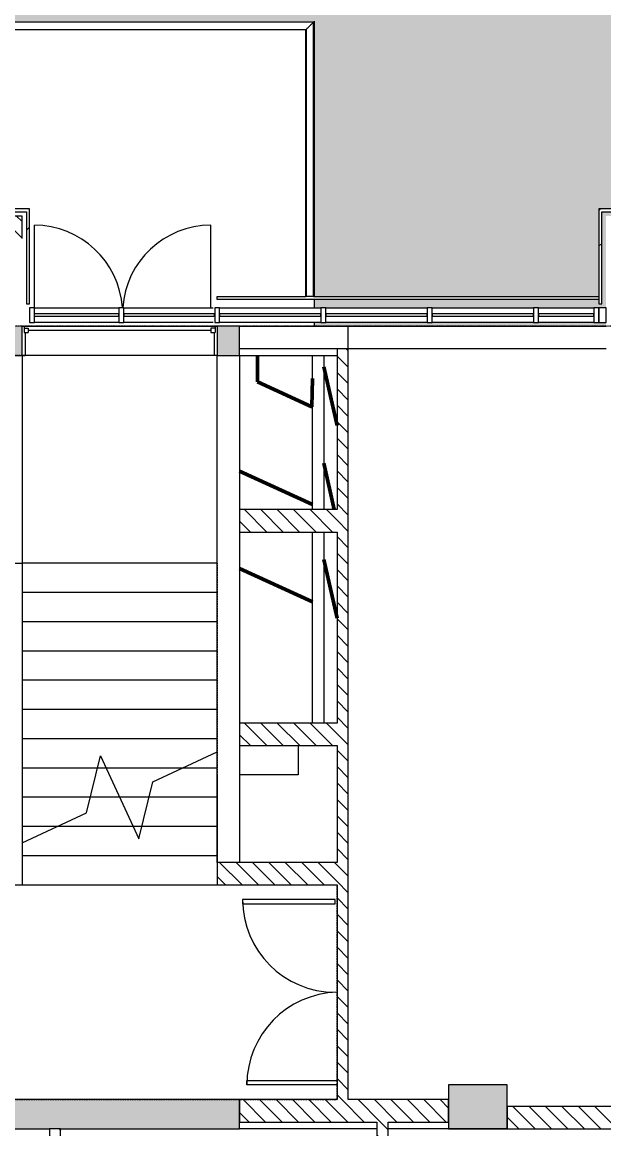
# Model space of a CAD drawing. Header units: millimetres. Extents: x -106145 to 154907, y -84585 to 152038.
# Drawn here: x -11411 to -5444, y 57505 to 68854 of the extents above; entities that cross this region are included whole.
import ezdxf

# ---------------------------------------------------------------- set-up
doc = ezdxf.new("R2010")
doc.units = ezdxf.units.MM
doc.linetypes.add('Cut Out Line _2_', pattern=[2, 1, -1])
doc.linetypes.add('Overhead', pattern=[3.96875, 2.38125, -1.5875])
for name, color, linetype, lineweight in [('A-ANNO-DIMS', 211, 'Continuous', 9), ('A-ANNO-DIMS-300', 211, 'Continuous', 9), ('A-DETL', 90, 'Continuous', 5), ('A-DOOR', 31, 'Continuous', 5), ('A-FLOR', 192, 'Continuous', 5), ('A-FLOR-HRAL', 11, 'Continuous', 5), ('A-FLOR-PATT', 8, 'Continuous', 5), ('A-GLAZ', 151, 'Continuous', 5), ('A-GLAZ-CURT', 52, 'Continuous', 5), ('A-GLAZ-CWMG', 51, 'Continuous', 5), ('A-WALL', 113, 'Continuous', 5), ('A-WALL-PATT', 111, 'Continuous', 5), ('C-TOPO-MAJR', 7, 'Continuous', 50), ('G-ANNO-TEXT', 231, 'Continuous', 9), ('S-COLS', 52, 'Continuous', 5), ('S-STRS', 31, 'Continuous', 5), ('S-STRS-MBND', 31, 'Overhead', 5)]:
    doc.layers.add(name, color=color, linetype=linetype, lineweight=lineweight)
doc.styles.add('RomanS', font='romans__.ttf', dxfattribs={"width": 0.8, "height": 1200})
doc.styles.add('RomanS_B', font='', dxfattribs={"width": 0.8, "height": 1200})
doc.styles.get('RomanS_B').set_extended_font_data('RomanS', bold=True)
doc.dimstyles.new('Diagonal_-_4_mm_RomanS', dxfattribs={"dimscale": 304.8, "dimtxt": 1219.023462, "dimasz": 1.476378, "dimexe": 0.984252, "dimexo": 0.0625, "dimgap": 0.19685, "dimtad": 1, "dimdec": 0, "dimzin": 0, "dimdsep": 46, "dimtxsty": 'RomanS', "dimblk1": 'OBLIQUE', "dimblk2": 'OBLIQUE', "dimsah": 1, "dimcen": 0.09, "dimdle": 2.362205, "dimazin": 0, "dimtfac": 1, "dimtdec": 4, "dimtix": 1, "dimtmove": 0, "dimatfit": 3, "dimfxl": 2.362205, "dimfxlon": 1, "dimtvp": 1, "dimtolj": 1, "dimtzin": 0, "dimarcsym": 2})
pattern_1 = [(315, (0, 0), (84.18955, 84.18955), [])]
pattern_2 = [(45, (0, 0), (-754.342, 754.342), []), (45, (0, 1143), (-754.342, 754.342), [])]

# ---------------------------------------------------------------- blocks, each defined once
blk = doc.blocks.new('M_Double Door-Large Slit Vision Panel_Type B - 2_0_TYPE B-11944076-Site Plan')
at = {"layer": 'A-DOOR', "color": 121, "lineweight": 9}
for p, q in [((950, 1032.95), (905, 1032.95)), ((905, 1032.95), (905, 82.95)), ((950, 82.95), (950, 1032.95)), ((-950, 63.85), (-950, 988.85)), ((-950, 988.85), (-905, 988.85)), ((-905, 988.85), (-905, 63.85)), ((905, 82.95), (950, 82.95))]:
    blk.add_line(p, q, dxfattribs=at)
at = {"layer": 'A-DOOR', "color": 41}
for centre, start, end in [((950, 82.95), 90, 180), ((-950, 38.85), 1.520513, 90)]:
    blk.add_arc(centre, 950, start, end, dxfattribs=at)
blk = doc.blocks.new('System Panel - Glazed-11451823-Site Plan')
at = {"layer": 'A-GLAZ-CURT', "color": 133, "lineweight": 9}
for p, q in [((285, 13), (-285, 13)), ((-285, 13), (-285, -13)), ((285, -13), (285, 13)), ((-285, -13), (285, -13))]:
    blk.add_line(p, q, dxfattribs=at)
blk = doc.blocks.new('System Panel - Glazed-11451925-Site Plan')
at = {"layer": 'A-GLAZ-CURT', "color": 133, "lineweight": 9}
for p, q in [((466, 13), (-466, 13)), ((-466, 13), (-466, -13)), ((466, -13), (466, 13)), ((-466, -13), (466, -13))]:
    blk.add_line(p, q, dxfattribs=at)
blk = doc.blocks.new('Rectangular Mullion - 50 x 150mm-V52-Site Plan')
at = {"layer": 'A-GLAZ-CWMG', "color": 53, "lineweight": 18}
for p, q in [((-50, 75), (0, 75)), ((-50, -75), (-50, 75)), ((0, 75), (0, -75)), ((0, -75), (-50, -75))]:
    blk.add_line(p, q, dxfattribs=at)
blk = doc.blocks.new('Rectangular Mullion - 50 x 150mm-11451820-Site Plan')
at = {"layer": 'A-GLAZ-CWMG', "color": 253}
for p, q in [((-6116, 65925), (-5546, 65925)), ((-5546, 65775), (-6116, 65775))]:
    blk.add_line(p, q, dxfattribs=at)
blk = doc.blocks.new('Rectangular Mullion - 50 x 150mm-V53-Site Plan')
at = {"layer": 'A-GLAZ-CWMG', "color": 53, "lineweight": 18}
for p, q in [((-25, 75), (25, 75)), ((-25, -75), (-25, 75)), ((25, 75), (25, -75)), ((25, -75), (-25, -75))]:
    blk.add_line(p, q, dxfattribs=at)
blk = doc.blocks.new('System Panel - Glazed-11468765-Site Plan')
at = {"layer": 'A-GLAZ-CURT', "color": 133, "lineweight": 9}
for p, q in [((520, 12.5), (-520, 12.5)), ((-520, 12.5), (-520, -12.5)), ((520, -12.5), (520, 12.5)), ((-520, -12.5), (520, -12.5))]:
    blk.add_line(p, q, dxfattribs=at)
blk = doc.blocks.new('Rectangular Mullion - 50 x 150mm-11468763-Site Plan')
at = {"layer": 'A-GLAZ-CWMG', "color": 253}
for p, q in [((-8416, 65925), (-8346, 65925)), ((-8346, 65775), (-8416, 65775))]:
    blk.add_line(p, q, dxfattribs=at)
blk = doc.blocks.new('glazing frame14 - glazing frame-10209492-Site Plan')
at = {"layer": 'A-GLAZ', "color": 53, "lineweight": 18}
for p, q in [((-6361, -18305), (-6436, -18305)), ((-6436, -18305), (-6436, -18455)), ((-6361, -18455), (-6361, -18305)), ((1084, -18305), (1009, -18305)), ((1009, -18305), (1009, -18455)), ((1084, -18455), (1084, -18305)), ((-6436, -18455), (-6361, -18455)), ((1009, -18455), (1084, -18455))]:
    blk.add_line(p, q, dxfattribs=at)
blk = doc.blocks.new('M_Fixed - 2000 _ 1500-11451229-Site Plan')
at = {"layer": 'A-GLAZ', "color": 121, "lineweight": 9}
for p, q in [((-1000, 163), (-981, 163)), ((-981, 163), (-981, 100)), ((-981, 144), (-937, 144)), ((-937, 144), (-937, 100)), ((-937, 122), (937, 122)), ((937, 144), (937, 100)), ((981, 144), (937, 144)), ((981, 163), (981, 100)), ((999, 163), (981, 163)), ((-981, 100), (-937, 100)), ((-968, 100), (-968, -137)), ((937, 100), (981, 100)), ((968, 100), (968, -137)), ((-1000, -137), (-968, -137)), ((1000, -137), (968, -137))]:
    blk.add_line(p, q, dxfattribs=at)
blk = doc.blocks.new('Rectangular Mullion - 50 x 150mm-10192813-Site Plan')
at = {"layer": 'A-GLAZ-CWMG', "color": 53, "lineweight": 18}
for p, q in [((0, 75), (-50, 75)), ((-50, 75), (-50, -75)), ((0, -75), (0, 75)), ((-50, -75), (0, -75))]:
    blk.add_line(p, q, dxfattribs=at)
blk = doc.blocks.new('System Panel - Glazed-10195712-Site Plan')
at = {"layer": 'A-GLAZ-CURT', "color": 133, "lineweight": 9}
for p, q in [((520, 12.5), (-520, 12.5)), ((-520, 12.5), (-520, -12.5)), ((520, -12.5), (520, 12.5)), ((-520, -12.5), (520, -12.5))]:
    blk.add_line(p, q, dxfattribs=at)
blk = doc.blocks.new('Rectangular Mullion - 50 x 150mm-10195707-Site Plan')
at = {"layer": 'A-GLAZ-CWMG', "color": 253}
for p, q in [((25199, 55940), (25199, 56980)), ((25349, 56980), (25349, 55940))]:
    blk.add_line(p, q, dxfattribs=at)
blk = doc.blocks.new('M_Door-Curtain-Wall-Double-Storefront1 - FGD2 - FIRE GLASS DOOR AS_ FACADE-12339957-Site Plan')
at = {"layer": 'A-DOOR', "color": 253}
for p, q in [((-905, -75), (-905, -921)), ((905, -75), (905, -921))]:
    blk.add_line(p, q, dxfattribs=at)
for centre, start, end in [((-905, -16), 270, 356.2044), ((905, -16), 183.7956, 270)]:
    blk.add_arc(centre, 905, start, end, dxfattribs=at)
blk = doc.blocks.new('Rectangular Mullion - 50 x 150mm-11451920-Site Plan')
at = {"layer": 'A-GLAZ-CWMG', "color": 253}
for p, q in [((-10369, 65925), (-9451, 65925)), ((-9451, 65775), (-10369, 65775))]:
    blk.add_line(p, q, dxfattribs=at)
blk = doc.blocks.new('System Panel - Glazed-11451931-Site Plan')
at = {"layer": 'A-GLAZ-CURT', "color": 133, "lineweight": 9}
for p, q in [((434, 13), (-434, 13)), ((-434, 13), (-434, -13)), ((434, -13), (434, 13)), ((-434, -13), (434, -13))]:
    blk.add_line(p, q, dxfattribs=at)
blk = doc.blocks.new('Rectangular Mullion - 50 x 150mm-11451923-Site Plan')
at = {"layer": 'A-GLAZ-CWMG', "color": 253}
for p, q in [((-11286, 65925), (-10419, 65925)), ((-10419, 65775), (-11286, 65775))]:
    blk.add_line(p, q, dxfattribs=at)
blk = doc.blocks.new('Rectangular Mullion - 50 x 150mm-11468764-Site Plan')
at = {"layer": 'A-GLAZ-CWMG', "color": 253}
for p, q in [((-9386, 65925), (-8416, 65925)), ((-8416, 65775), (-9386, 65775))]:
    blk.add_line(p, q, dxfattribs=at)
blk = doc.blocks.new('Top Rail Type - Top Rail_Internal_-15461990-Site Plan')
at = {"layer": 'A-FLOR-HRAL', "color": 253}
for p, q in [((-8423, 64853), (-17441, 64853)), ((-8423, 62040), (-8423, 64853)), ((-17441, 64777), (-8499, 64777)), ((-8499, 64777), (-8499, 62040))]:
    blk.add_line(p, q, dxfattribs=at)
at = {"layer": 'A-FLOR-HRAL', "color": 253, "flags": 128}
for points in [[(-17441, 64777), (-17441, 64778), (-17441, 64780), (-17441, 64784), (-17441, 64790), (-17441, 64796), (-17441, 64803), (-17441, 64811), (-17441, 64819), (-17441, 64827), (-17441, 64834), (-17441, 64841), (-17441, 64846), (-17441, 64850), (-17441, 64852), (-17441, 64853)], [(-8423, 62040), (-8424, 62040), (-8426, 62040), (-8430, 62040), (-8436, 62040), (-8442, 62040), (-8449, 62040), (-8457, 62040), (-8465, 62040), (-8473, 62040), (-8480, 62040), (-8487, 62040), (-8492, 62040), (-8496, 62040), (-8499, 62040), (-8499, 62040)]]:
    blk.add_lwpolyline(points, dxfattribs=at)
at = {"layer": 'A-FLOR-HRAL', "color": 253}
blk.add_open_spline([(-8423, 64853), (-8423, 64853), (-8424, 64853), (-8426, 64850), (-8430, 64847), (-8433, 64843), (-8436, 64841), (-8439, 64838), (-8442, 64834), (-8446, 64831), (-8449, 64827), (-8453, 64823), (-8457, 64819), (-8461, 64815), (-8465, 64811), (-8469, 64807), (-8473, 64803), (-8477, 64800), (-8480, 64796), (-8484, 64793), (-8487, 64790), (-8490, 64787), (-8493, 64783), (-8496, 64780), (-8499, 64778), (-8499, 64777), (-8499, 64777)], degree=3, knots=[0, 0, 0, 0, 0.066667, 0.133333, 0.2, 0.233333, 0.266667, 0.3, 0.333333, 0.366667, 0.4, 0.433333, 0.466667, 0.5, 0.533333, 0.566667, 0.6, 0.633333, 0.666667, 0.7, 0.733333, 0.766667, 0.8, 0.866667, 0.933333, 1, 1, 1, 1], dxfattribs=at)
blk = doc.blocks.new('Top Rail Type - Top Rail_Internal_-V116-Site Plan')
at = {"layer": 'A-FLOR-HRAL', "color": 253}
for p, q in [((-8423, 64854), (-17441, 64854)), ((-8423, 62040), (-8423, 64854)), ((-8500, 64776), (-17441, 64776)), ((-8500, 62040), (-8500, 64776))]:
    blk.add_line(p, q, dxfattribs=at)
blk = doc.blocks.new('MM-HOSPITAL A _ B BLOCK-2022_11_05_CENTRAL_rvt-1-Site Plan')
at = {"layer": 'A-WALL-PATT'}
h = blk.add_hatch(dxfattribs=at)
h.set_pattern_fill('FP_20', color=41, style=0, pattern_type=2)
h.set_pattern_definition(pattern_2)
h.paths.add_polyline_path([(-11336, 66910), (-11336, 66940), (-15786, 66940), (-15786, 66910), (-11366, 66910)], flags=0)
h = blk.add_hatch(dxfattribs=at)
h.set_pattern_fill('FP_19', color=90, style=0, pattern_type=2)
h.set_pattern_definition(pattern_1)
h.paths.add_polyline_path([(-13846, 66635), (-11411, 66635), (-11411, 66865), (-15511, 66865), (-15511, 66635), (-14896, 66635)], flags=0)
h = blk.add_hatch(dxfattribs=at)
h.set_pattern_fill('FP_20', color=41, style=0, pattern_type=2)
h.set_pattern_definition(pattern_2)
h.paths.add_polyline_path([(-11366, 65965), (-11336, 65965), (-11336, 66910), (-11366, 66910), (-11366, 66297)], flags=0)
h = blk.add_hatch(dxfattribs=at)
h.set_pattern_fill('FP_20', color=41, style=0, pattern_type=2)
h.set_pattern_definition(pattern_2)
h.paths.add_polyline_path([(-866, 66910), (-836, 66910), (-836, 66940), (-5496, 66940), (-5496, 66910), (-1243, 66910)], flags=0)
h = blk.add_hatch(dxfattribs=at)
h.set_pattern_fill('FP_20', color=41, style=0, pattern_type=2)
h.set_pattern_definition(pattern_2)
h.paths.add_polyline_path([(-5496, 65965), (-5466, 65965), (-5466, 66910), (-5496, 66910)], flags=0)
h = blk.add_hatch(color=254, dxfattribs=at)
h.paths.add_polyline_path([(-14034, 65435), (-11411, 65435), (-11411, 65735), (-14311, 65735), (-14311, 65435)], flags=0)
h.paths.add_polyline_path([(-9411, 65435), (-9181, 65435), (-9181, 65735), (-9411, 65735)], flags=0)
h = blk.add_hatch(dxfattribs=at)
h.set_pattern_fill('FP_19', color=90, style=0, pattern_type=2)
h.set_pattern_definition(pattern_1)
h.paths.add_polyline_path([(-8066, 57805), (-8066, 65505), (-8181, 65505), (-8181, 57805)], flags=0)
h = blk.add_hatch(dxfattribs=at)
h.set_pattern_fill('FP_19', color=90, style=0, pattern_type=2)
h.set_pattern_definition(pattern_1)
h.paths.add_polyline_path([(-8181, 63625), (-8181, 63855), (-9181, 63855), (-9181, 63625)], flags=0)
h = blk.add_hatch(dxfattribs=at)
h.set_pattern_fill('FP_19', color=90, style=0, pattern_type=2)
h.set_pattern_definition(pattern_1)
h.paths.add_polyline_path([(-9181, 61435), (-8181, 61435), (-8181, 61665), (-9181, 61665)], flags=0)
h = blk.add_hatch(dxfattribs=at)
h.set_pattern_fill('FP_19', color=90, style=0, pattern_type=2)
h.set_pattern_definition(pattern_1)
h.paths.add_polyline_path([(-9411, 60006), (-8181, 60006), (-8181, 60236), (-9411, 60236)], flags=0)
blk.add_hatch(color=254, dxfattribs=at).paths.add_polyline_path([(-9645, 57505), (-9181, 57505), (-9181, 57805), (-14311, 57805), (-14311, 57505), (-11016, 57505)], flags=0)
h = blk.add_hatch(dxfattribs=at)
h.set_pattern_fill('FP_19', color=90, style=0, pattern_type=2)
h.set_pattern_definition(pattern_1)
h.paths.add_polyline_path([(-7771, 57575), (-7036, 57575), (-7036, 57805), (-9181, 57805), (-9181, 57575), (-8595, 57575)], flags=0)
h = blk.add_hatch(dxfattribs=at)
h.set_pattern_fill('FP_19', color=90, style=0, pattern_type=2)
h.set_pattern_definition(pattern_1)
h.paths.add_polyline_path([(-6436, 57505), (1239, 57505), (1239, 57735), (-6436, 57735)], flags=0)
h = blk.add_hatch(dxfattribs=at)
h.set_pattern_fill('FP_19', color=90, style=0, pattern_type=2)
h.set_pattern_definition(pattern_1)
h.paths.add_polyline_path([(-7771, 52880), (-7656, 52880), (-7656, 57575), (-7771, 57575), (-7771, 54311)], flags=0)
h = blk.add_hatch(dxfattribs=at)
h.set_pattern_fill('FP_19', color=90, style=0, pattern_type=2)
h.set_pattern_definition(pattern_1)
h.paths.add_polyline_path([(-11131, 52880), (-11016, 52880), (-11016, 57505), (-11131, 57505), (-11131, 56155)], flags=0)
at = {"layer": 'S-COLS'}
blk.add_hatch(color=256, dxfattribs=at).paths.add_polyline_path([(-7036, 57506), (-6436, 57506), (-6436, 57956), (-7036, 57956)], flags=0)
at = {"layer": 'A-FLOR', "color": 253}
for p, q in [((-8411, 66040), (-8411, 68865)), ((-8411, 65925), (-8411, 66010)), ((-8411, 65735), (-8411, 65775))]:
    blk.add_line(p, q, dxfattribs=at)
at = {"layer": 'A-FLOR', "color": 41}
for p, q in [((-9181, 65435), (-8181, 65435)), ((-8581, 61435), (-8581, 61135)), ((-8581, 61135), (-9181, 61135)), ((-7771, 57505), (-9181, 57505)), ((-6436, 57505), (-7656, 57505))]:
    blk.add_line(p, q, dxfattribs=at)
at = {"layer": 'A-WALL', "color": 53, "lineweight": 18}
for p, q in [((-11336, 66940), (-15786, 66940)), ((-15786, 66910), (-11366, 66910)), ((-11411, 66865), (-15511, 66865)), ((-11411, 66635), (-11411, 66865)), ((-11366, 66910), (-11366, 65965)), ((-11336, 66910), (-11336, 66940)), ((-11336, 65965), (-11336, 66910)), ((-836, 66940), (-5496, 66940)), ((-5496, 66940), (-5496, 66910)), ((-5496, 66910), (-5496, 65965)), ((-5466, 66910), (-866, 66910)), ((-5466, 65965), (-5466, 66910)), ((-11366, 65965), (-11336, 65965)), ((-5496, 65965), (-5466, 65965))]:
    blk.add_line(p, q, dxfattribs=at)
at = {"layer": 'A-WALL', "color": 253}
for p, q in [((-9411, 66040), (-8500, 66040)), ((-9411, 66010), (-9411, 66040)), ((-5496, 66010), (-9411, 66010)), ((-8423, 66040), (-5496, 66040))]:
    blk.add_line(p, q, dxfattribs=at)
at = {"layer": 'A-WALL', "color": 61, "lineweight": 18}
for p, q in [((-11411, 65435), (-11411, 65735)), ((-9181, 65735), (-9411, 65735)), ((-9411, 65735), (-9411, 65435)), ((-9181, 65435), (-9181, 65735)), ((-8181, 65505), (-8181, 63855)), ((-8066, 65505), (-8181, 65505)), ((-8066, 57805), (-8066, 65505)), ((-14311, 65435), (-11411, 65435)), ((-9411, 65435), (-9181, 65435)), ((-8181, 63855), (-9181, 63855)), ((-9181, 63855), (-9181, 63625)), ((-9181, 63625), (-8181, 63625)), ((-8181, 63625), (-8181, 61665)), ((-8181, 61665), (-9181, 61665)), ((-9181, 61665), (-9181, 61435)), ((-9181, 61435), (-8181, 61435)), ((-8181, 61435), (-8181, 60236)), ((-8181, 60236), (-9411, 60236)), ((-9411, 60236), (-9411, 60006)), ((-9411, 60006), (-8181, 60006)), ((-8181, 60006), (-8181, 57805)), ((-9181, 57805), (-14311, 57805)), ((-9181, 57505), (-9181, 57805)), ((-8181, 57805), (-9181, 57805)), ((-9181, 57805), (-9181, 57575)), ((-7036, 57805), (-8066, 57805)), ((-7036, 57575), (-7036, 57805)), ((-2651, 57735), (-6436, 57735)), ((-6436, 57735), (-6436, 57505)), ((-9181, 57575), (-7771, 57575)), ((-7771, 57575), (-7771, 52880)), ((-7656, 57575), (-7036, 57575)), ((-7656, 52880), (-7656, 57575)), ((-14311, 57505), (-11131, 57505)), ((-11131, 57505), (-11131, 52880)), ((-11016, 57505), (-9181, 57505)), ((-11016, 52880), (-11016, 57505)), ((-6436, 57505), (-4411, 57505))]:
    blk.add_line(p, q, dxfattribs=at)
at = {"layer": 'A-WALL', "color": 41}
for p, q in [((-11411, 65735), (-9411, 65735)), ((-9181, 65735), (-8066, 65735)), ((-8066, 65505), (-8066, 65735)), ((-8066, 65735), (-5421, 65735)), ((-8181, 65505), (-9181, 65505)), ((-5421, 65505), (-8066, 65505)), ((-9411, 65435), (-11411, 65435)), ((-9411, 60236), (-9411, 65435)), ((-9181, 65435), (-9181, 63855)), ((-8431, 63855), (-8431, 65435)), ((-8316, 65435), (-8316, 63855)), ((-9181, 63625), (-9181, 61665)), ((-8431, 61665), (-8431, 63625)), ((-8316, 63625), (-8316, 61665)), ((-9181, 61435), (-9181, 60236)), ((-11016, 57505), (-11131, 57505))]:
    blk.add_line(p, q, dxfattribs=at)
at = {"layer": 'S-COLS', "color": 41}
for p, q in [((-6436, 57956), (-7036, 57956)), ((-7036, 57956), (-7036, 57506)), ((-6436, 57506), (-6436, 57956)), ((-7036, 57506), (-6436, 57506))]:
    blk.add_line(p, q, dxfattribs=at)
at = {"layer": 'S-STRS', "color": 41}
for p, q in [((-11411, 65435), (-11411, 63305)), ((-11711, 63305), (-11411, 63305)), ((-9411, 63305), (-11411, 63305)), ((-11411, 63305), (-11411, 63005)), ((-11411, 63005), (-11411, 62705)), ((-9411, 63005), (-11411, 63005)), ((-11411, 62705), (-11411, 62405)), ((-9411, 62705), (-11411, 62705)), ((-11411, 62405), (-11411, 62105)), ((-9411, 62405), (-11411, 62405)), ((-11411, 62105), (-11411, 61805)), ((-9411, 62105), (-11411, 62105)), ((-11411, 61805), (-11411, 61505)), ((-9411, 61805), (-11411, 61805)), ((-11411, 61505), (-11411, 61205)), ((-9411, 61505), (-11411, 61505)), ((-11411, 61205), (-11411, 60905)), ((-10640, 61205), (-11411, 61205)), ((-10551, 61205), (-10640, 61205)), ((-9768, 61205), (-10551, 61205)), ((-9411, 61205), (-9768, 61205)), ((-11411, 60905), (-11411, 60605)), ((-10713, 60905), (-11411, 60905)), ((-10411, 60905), (-10713, 60905)), ((-10110, 60905), (-10411, 60905)), ((-9411, 60905), (-10110, 60905)), ((-11411, 60605), (-11411, 60439)), ((-11055, 60605), (-11411, 60605)), ((-10271, 60605), (-11055, 60605)), ((-10183, 60605), (-10271, 60605)), ((-9411, 60605), (-10183, 60605)), ((-11411, 60439), (-11411, 60305)), ((-11411, 60305), (-11411, 60005)), ((-9411, 60305), (-11411, 60305)), ((-11411, 60005), (-12311, 60005)), ((-9411, 60005), (-11411, 60005)), ((-8181, 60005), (-9411, 60005))]:
    blk.add_line(p, q, dxfattribs=at)
at = {"layer": 'S-STRS', "color": 41, "linetype": 'Overhead'}
for p, q in [((-11411, 65435), (-11411, 63305)), ((-9411, 63305), (-11411, 63305)), ((-9411, 63005), (-11411, 63005)), ((-9411, 62705), (-11411, 62705)), ((-9411, 62405), (-11411, 62405)), ((-9411, 62105), (-11411, 62105)), ((-9411, 61805), (-11411, 61805)), ((-9411, 61505), (-11411, 61505)), ((-10640, 61205), (-11411, 61205)), ((-10551, 61205), (-10640, 61205)), ((-9768, 61205), (-10551, 61205)), ((-9411, 61205), (-9768, 61205)), ((-10713, 60905), (-11411, 60905)), ((-10411, 60905), (-10713, 60905)), ((-10110, 60905), (-10411, 60905)), ((-9411, 60905), (-10110, 60905)), ((-11055, 60605), (-11411, 60605)), ((-10271, 60605), (-11055, 60605)), ((-10183, 60605), (-10271, 60605)), ((-9411, 60605), (-10183, 60605)), ((-9411, 60305), (-11411, 60305)), ((-9411, 60005), (-11411, 60005))]:
    blk.add_line(p, q, dxfattribs=at)
at = {"layer": 'S-STRS-MBND', "color": 41}
for p, q in [((-12311, 65435), (-11411, 65435)), ((-9411, 65435), (-11711, 65435)), ((-9411, 65435), (-11711, 65435)), ((-9411, 65435), (-11711, 65435)), ((-9411, 65435), (-11711, 65435)), ((-9411, 65435), (-11411, 65435)), ((-11411, 65435), (-11411, 63305)), ((-11411, 65435), (-11411, 63305)), ((-9411, 63305), (-9411, 65435)), ((-9411, 63305), (-9411, 65435)), ((-9411, 63305), (-9411, 65435)), ((-9411, 63305), (-9411, 65435)), ((-9411, 63305), (-9411, 65435)), ((-12311, 63305), (-11411, 63305)), ((-11711, 63305), (-11411, 63305)), ((-11711, 63305), (-11411, 63305)), ((-11711, 63305), (-11411, 63305)), ((-11711, 63305), (-11411, 63305)), ((-9411, 63305), (-11411, 63305)), ((-9411, 63305), (-11411, 63305)), ((-9411, 63305), (-11411, 63305)), ((-9411, 63305), (-11411, 63305)), ((-9411, 63305), (-11411, 63305)), ((-11411, 63305), (-11411, 60005)), ((-11411, 63305), (-11411, 60005)), ((-11411, 63305), (-11411, 60005)), ((-11411, 63305), (-11411, 60005)), ((-11411, 63305), (-11411, 60005)), ((-9411, 63305), (-11411, 63305)), ((-9411, 63305), (-11411, 63305)), ((-9411, 63305), (-11411, 63305)), ((-9411, 63305), (-11411, 63305)), ((-9411, 63305), (-11411, 63305)), ((-9411, 63305), (-9411, 60005)), ((-9411, 63305), (-9411, 60005)), ((-9411, 63305), (-9411, 60005)), ((-9411, 63305), (-9411, 60005)), ((-9411, 63305), (-9411, 60005)), ((-9411, 63005), (-11411, 63005)), ((-9411, 63005), (-11411, 63005)), ((-9411, 63005), (-11411, 63005)), ((-9411, 63005), (-11411, 63005)), ((-9411, 63005), (-11411, 63005)), ((-9411, 63005), (-11411, 63005)), ((-9411, 63005), (-11411, 63005)), ((-9411, 63005), (-11411, 63005)), ((-9411, 63005), (-11411, 63005)), ((-9411, 63005), (-11411, 63005)), ((-9411, 62705), (-11411, 62705)), ((-9411, 62705), (-11411, 62705)), ((-9411, 62705), (-11411, 62705)), ((-9411, 62705), (-11411, 62705)), ((-9411, 62705), (-11411, 62705)), ((-9411, 62705), (-11411, 62705)), ((-9411, 62705), (-11411, 62705)), ((-9411, 62705), (-11411, 62705)), ((-9411, 62705), (-11411, 62705)), ((-9411, 62705), (-11411, 62705)), ((-9411, 62405), (-11411, 62405)), ((-9411, 62405), (-11411, 62405)), ((-9411, 62405), (-11411, 62405)), ((-9411, 62405), (-11411, 62405)), ((-9411, 62405), (-11411, 62405)), ((-9411, 62405), (-11411, 62405)), ((-9411, 62405), (-11411, 62405)), ((-9411, 62405), (-11411, 62405)), ((-9411, 62405), (-11411, 62405)), ((-9411, 62405), (-11411, 62405)), ((-9411, 62105), (-11411, 62105)), ((-9411, 62105), (-11411, 62105)), ((-9411, 62105), (-11411, 62105)), ((-9411, 62105), (-11411, 62105)), ((-9411, 62105), (-11411, 62105)), ((-9411, 62105), (-11411, 62105)), ((-9411, 62105), (-11411, 62105)), ((-9411, 62105), (-11411, 62105)), ((-9411, 62105), (-11411, 62105)), ((-9411, 62105), (-11411, 62105)), ((-9411, 61805), (-11411, 61805)), ((-9411, 61805), (-11411, 61805)), ((-9411, 61805), (-11411, 61805)), ((-9411, 61805), (-11411, 61805)), ((-9411, 61805), (-11411, 61805)), ((-9411, 61805), (-11411, 61805)), ((-9411, 61805), (-11411, 61805)), ((-9411, 61805), (-11411, 61805)), ((-9411, 61805), (-11411, 61805)), ((-9411, 61805), (-11411, 61805)), ((-9411, 61505), (-11411, 61505)), ((-9411, 61505), (-11411, 61505)), ((-9411, 61505), (-11411, 61505)), ((-9411, 61505), (-11411, 61505)), ((-9411, 61505), (-11411, 61505)), ((-9411, 61505), (-11411, 61505)), ((-9411, 61505), (-11411, 61505)), ((-9411, 61505), (-11411, 61505)), ((-9411, 61505), (-11411, 61505)), ((-9411, 61505), (-11411, 61505)), ((-9411, 61205), (-11411, 61205)), ((-9411, 61205), (-11411, 61205)), ((-9411, 61205), (-11411, 61205)), ((-9411, 61205), (-11411, 61205)), ((-9411, 61205), (-11411, 61205)), ((-9411, 61205), (-11411, 61205)), ((-9411, 61205), (-11411, 61205)), ((-9411, 61205), (-11411, 61205)), ((-9411, 61205), (-11411, 61205)), ((-9411, 61205), (-11411, 61205)), ((-10551, 61205), (-10640, 61205)), ((-10551, 61205), (-10640, 61205)), ((-9411, 61205), (-9768, 61205)), ((-9411, 61205), (-9768, 61205)), ((-9411, 61144), (-9411, 60005)), ((-9411, 60905), (-11411, 60905)), ((-9411, 60905), (-11411, 60905)), ((-9411, 60905), (-11411, 60905)), ((-9411, 60905), (-11411, 60905)), ((-9411, 60905), (-11411, 60905)), ((-9411, 60905), (-11411, 60905)), ((-9411, 60905), (-11411, 60905)), ((-9411, 60905), (-11411, 60905)), ((-9411, 60905), (-11411, 60905)), ((-9411, 60905), (-11411, 60905)), ((-10411, 60905), (-10713, 60905)), ((-10411, 60905), (-10713, 60905)), ((-9411, 60905), (-10110, 60905)), ((-9411, 60905), (-10110, 60905)), ((-9411, 60605), (-11411, 60605)), ((-9411, 60605), (-11411, 60605)), ((-9411, 60605), (-11411, 60605)), ((-9411, 60605), (-11411, 60605)), ((-9411, 60605), (-11411, 60605)), ((-9411, 60605), (-11411, 60605)), ((-9411, 60605), (-11411, 60605)), ((-9411, 60605), (-11411, 60605)), ((-9411, 60605), (-11411, 60605)), ((-9411, 60605), (-11411, 60605)), ((-10271, 60605), (-11055, 60605)), ((-10271, 60605), (-11055, 60605)), ((-9411, 60605), (-10183, 60605)), ((-9411, 60605), (-10183, 60605)), ((-11411, 60439), (-11411, 60005)), ((-9411, 60305), (-11411, 60305)), ((-9411, 60305), (-11411, 60305)), ((-9411, 60305), (-11411, 60305)), ((-9411, 60305), (-11411, 60305)), ((-9411, 60305), (-11411, 60305)), ((-9411, 60305), (-11411, 60305)), ((-9411, 60305), (-11411, 60305)), ((-9411, 60305), (-11411, 60305)), ((-9411, 60305), (-11411, 60305)), ((-9411, 60305), (-11411, 60305)), ((-9411, 60305), (-11411, 60305)), ((-9411, 60305), (-11411, 60305)), ((-11411, 60005), (-14311, 60005)), ((-11411, 60005), (-12311, 60005)), ((-11411, 60005), (-12311, 60005)), ((-11411, 60005), (-12311, 60005)), ((-11411, 60005), (-12311, 60005)), ((-11411, 60005), (-12311, 60005)), ((-9411, 60005), (-11411, 60005)), ((-9411, 60005), (-11411, 60005)), ((-9411, 60005), (-11411, 60005)), ((-9411, 60005), (-11411, 60005)), ((-9411, 60005), (-11411, 60005)), ((-9411, 60005), (-11411, 60005)), ((-9411, 60005), (-11411, 60005)), ((-9411, 60005), (-11411, 60005)), ((-9411, 60005), (-11411, 60005)), ((-9411, 60005), (-11411, 60005)), ((-9411, 60005), (-11411, 60005)), ((-9411, 60005), (-11411, 60005)), ((-8181, 60005), (-9411, 60005)), ((-8181, 60005), (-9411, 60005)), ((-8181, 60005), (-9411, 60005)), ((-8181, 60005), (-9411, 60005)), ((-8181, 60005), (-9411, 60005)), ((-8181, 60005), (-9411, 60005)), ((-8181, 57805), (-8181, 60005)), ((-8181, 57805), (-8181, 60005)), ((-8181, 57805), (-8181, 60005)), ((-8181, 57805), (-8181, 60005)), ((-8181, 57805), (-8181, 60005)), ((-8181, 57805), (-8181, 60005)), ((-14311, 57805), (-8181, 57805)), ((-14311, 57805), (-8181, 57805)), ((-14311, 57805), (-8181, 57805)), ((-14311, 57805), (-8181, 57805)), ((-14311, 57805), (-8181, 57805)), ((-14311, 57805), (-8181, 57805))]:
    blk.add_line(p, q, dxfattribs=at)
at = {"layer": 'S-STRS-MBND', "color": 41, "linetype": 'Continuous'}
for p, q in [((-10751, 60747), (-10609, 61330)), ((-10609, 61330), (-10213, 60480)), ((-10071, 61064), (-9411, 61371)), ((-10213, 60480), (-10071, 61064)), ((-11411, 60439), (-10751, 60747))]:
    blk.add_line(p, q, dxfattribs=at)
at = {"color": 253, "lineweight": 5}
for name, p in [('Top Rail Type - Top Rail_Internal_-V116-Site Plan', (0, 4000)), ('Top Rail Type - Top Rail_Internal_-15461990-Site Plan', (0, 4000)), ('glazing frame14 - glazing frame-10209492-Site Plan', (-6505, 84230)), ('Rectangular Mullion - 50 x 150mm-11451923-Site Plan', (0, 0)), ('Rectangular Mullion - 50 x 150mm-11451920-Site Plan', (0, 0)), ('Rectangular Mullion - 50 x 150mm-11468764-Site Plan', (0, 0)), ('Rectangular Mullion - 50 x 150mm-11468763-Site Plan', (0, 0)), ('Rectangular Mullion - 50 x 150mm-11451820-Site Plan', (0, 0)), ('Rectangular Mullion - 50 x 150mm-10192813-Site Plan', (-5496, 65850)), ('M_Fixed - 2000 _ 1500-11451229-Site Plan', (-10411, 65572))]:
    blk.add_blockref(name, p, dxfattribs=at)
for name, p, rotation in [('M_Door-Curtain-Wall-Double-Storefront1 - FGD2 - FIRE GLASS DOOR AS_ FACADE-12339957-Site Plan', (-10381, 65850), 180), ('System Panel - Glazed-11451931-Site Plan', (-10853, 65850), 180), ('System Panel - Glazed-11451925-Site Plan', (-9903, 65850), 180), ('System Panel - Glazed-11468765-Site Plan', (-8866, 65850), 180), ('Rectangular Mullion - 50 x 150mm-10195707-Site Plan', (-64236, 91124), 270), ('System Panel - Glazed-10195712-Site Plan', (-7776, 65850), 180), ('Rectangular Mullion - 50 x 150mm-10195707-Site Plan', (-63146, 91124), 269.9999999999996), ('System Panel - Glazed-10195712-Site Plan', (-6686, 65850), 180), ('System Panel - Glazed-11451823-Site Plan', (-5831, 65850), 180), ('M_Double Door-Large Slit Vision Panel_Type B - 2_0_TYPE B-11944076-Site Plan', (-8117, 58906), 90)]:
    blk.add_blockref(name, p, dxfattribs=dict(at, rotation=rotation))
at = {"color": 253, "lineweight": 5, "extrusion": (0, 0, -1)}
for name, p in [('Rectangular Mullion - 50 x 150mm-V52-Site Plan', (11336, 65850)), ('Rectangular Mullion - 50 x 150mm-V53-Site Plan', (10394, 65850)), ('Rectangular Mullion - 50 x 150mm-V53-Site Plan', (9411, 65850)), ('Rectangular Mullion - 50 x 150mm-V53-Site Plan', (8321, 65850)), ('Rectangular Mullion - 50 x 150mm-V53-Site Plan', (7231, 65850)), ('Rectangular Mullion - 50 x 150mm-V53-Site Plan', (6141, 65850))]:
    blk.add_blockref(name, p, dxfattribs=at)
blk = doc.blocks.new('DIMBLOCK33-Site Plan')
at = {"layer": 'A-ANNO-DIMS-300', "transparency": 16777216}
for p, q in [((-65455, 47706), (79278, 131267)), ((79014, 130283), (78504, 131167)), ((78654, 130907), (79014, 130283)), ((-64471, 47442), (-64981, 48325)), ((-64831, 48066), (-64471, 47442))]:
    blk.add_line(p, q, dxfattribs=at)
at = {"layer": 'A-ANNO-DIMS-300', "lineweight": 35, "transparency": 16777216}
for p, q in [((78654, 130907), (78737, 131214)), ((78654, 130907), (78572, 130600)), ((-64831, 48066), (-64749, 48373)), ((-64831, 48066), (-64914, 47758))]:
    blk.add_line(p, q, dxfattribs=at)
at = {"layer": 'A-ANNO-DIMS-300', "color": 0, "transparency": 16777216, "insert": (3725, 89578), "char_height": 1200, "width": 6511.94, "attachment_point": 1, "rotation": 30, "line_spacing_factor": 0.983083, "style": 'RomanS'}
blk.add_mtext('165683', dxfattribs=at)
blk = doc.blocks.new('_Oblique')
at = {"color": 0, "linetype": 'ByBlock', "lineweight": -2}
blk.add_line((-0.5, -0.5), (0.5, 0.5), dxfattribs=at)

msp = doc.modelspace()

# ---------------------------------------------------------------- block references
at = {"lineweight": 5}
msp.add_blockref('MM-HOSPITAL A _ B BLOCK-2022_11_05_CENTRAL_rvt-1-Site Plan', (0, 0), dxfattribs=at)

# ---------------------------------------------------------------- next in the draw order: hatches: boundary and pattern name
at = {"layer": 'A-FLOR-PATT', "transparency": 33554495}
h = msp.add_hatch(dxfattribs=at)
h.set_pattern_fill('FP_5', color=256, style=0, pattern_type=2)
h.set_pattern_definition([(0, (0, 0), (1219.2, 304.8), [100.584, -813.816, 100.584, -813.816, -4876.8]), (0, (0, 0), (1219.2, 304.8), [-1828.8, 100.584, -1728.216, 100.584, -813.816, -2133.6]), (0, (0, 0), (1219.2, 304.8), [-4572, 100.584, -509.016, 100.584, -1423.416]), (120, (457.2, 152.4), (-873.56454, 903.4582), [100.584, -813.816, 100.584, -813.816, -4876.8]), (120, (457.2, 152.4), (-873.56454, 903.4582), [-1828.8, 100.584, -1728.216, 100.584, -813.816, -2133.6]), (120, (457.2, 152.4), (-873.56454, 903.4582), [-4572, 100.584, -509.016, 100.584, -1423.416]), (240, (609.6, 762), (-345.63546, -1208.2582), [100.584, -813.816, 100.584, -813.816, -4876.8]), (240, (609.6, 762), (-345.63546, -1208.2582), [-1828.8, 100.584, -1728.216, 100.584, -813.816, -2133.6]), (240, (609.6, 762), (-345.63546, -1208.2582), [-4572, 100.584, -509.016, 100.584, -1423.416])])
h.paths.add_polyline_path([(9618.75, 53300), (14358.73, 53300.95), (14358.73, 53345), (9618.75, 53345), (9618.75, 53339.25)], flags=0)
h.paths.add_polyline_path([(20278.75, 53300.01), (25083.74, 53300.05), (25080.48, 53345), (20278.75, 53345), (20278.75, 53300.03)], flags=0)
h.paths.add_polyline_path([(24183.75, 86830), (24183.74, 86830), (23961.54, 86632.65)], flags=0)
h.paths.add_polyline_path([(20763.74, 53375), (25083.74, 53375), (25083.74, 57135.05), (21658.74, 57135.05), (21658.74, 62735.05), (25083.74, 62735.05), (25083.74, 65730), (24183.75, 65730), (24183.75, 72040), (25083.74, 72040), (25083.74, 81130), (24183.75, 81130), (24183.75, 82340), (25083.74, 82340), (25083.74, 86830), (24183.75, 86830), (24183.74, 90940), (27768.75, 90940), (27768.75, 90040), (32943.74, 90040), (32943.74, 90940), (34153.74, 90940), (34153.74, 90040), (40783.74, 90040), (40783.74, 90940), (41993.74, 90940), (41993.74, 90040), (47893.75, 90040), (47893.75, 90940.01), (48128.75, 90940.01), (48128.75, 92635), (57158.76, 92635), (57158.76, 110913.61), (57165.83, 111159.17), (57183.99, 111385.42), (57215.48, 111619.86), (57260.98, 111858.58), (57315.73, 112082.03), (57388.75, 112320.98), (57388.75, 113238.12), (-14611.25, 71668.9), (-14611.25, 70801.76), (10593.75, 85440.05), (10593.75, 69340.05), (-13725.75, 69340.05), (-13725.75, 69045.75), (-14611.25, 69045.75), (-14611.25, 68865), (-8411.25, 68865), (-8411.25, 66040), (-5496.25, 66040), (-5496.25, 66940.05), (-836.25, 66940.05), (-836.25, 66040.05), (6183.75, 66040.05), (6183.75, 66940.05), (10593.75, 66940.05), (10593.75, 64090.05), (9693.75, 64090.05), (9693.75, 53375), (14358.73, 53375), (14361.51, 81970.46), (14364.69, 82051.43), (14382.5, 82201.92), (14412.07, 82350.55), (14453.2, 82496.41), (14509.77, 82647.52), (14569.1, 82776.2), (14667.02, 82944.16), (14740.7, 83051.38), (14821.16, 83153.44), (14924.02, 83264.72), (15035.3, 83367.59), (15154.31, 83461.41), (15280.32, 83545.6), (15412.54, 83619.65), (15559.97, 83686.71), (15692.34, 83735.54), (15871.41, 83783.29), (16008.93, 83808.86), (16148.35, 83824.49), (16288.74, 83830), (18348.74, 83830), (18500.17, 83824.05), (18650.66, 83806.24), (18799.29, 83776.68), (18945.14, 83735.54), (19087.32, 83683.09), (19224.94, 83619.65), (19392.9, 83521.72), (19500.12, 83448.04), (19602.17, 83367.59), (19713.46, 83264.72), (19816.32, 83153.44), (19910.14, 83034.43), (19994.33, 82908.42), (20068.38, 82776.2), (20131.83, 82638.58), (20184.28, 82496.41), (20232.02, 82317.33), (20257.59, 82179.81), (20273.22, 82040.39), (20278.74, 81900), (20278.75, 53375), (20323.35, 53375)], flags=0)
h.paths.add_polyline_path([(9618.75, 53375), (9663.75, 53375), (9663.75, 64090.05), (9618.75, 64090.05), (9618.75, 53389.03)], flags=0)
h.paths.add_polyline_path([(9693.75, 64120.05), (10563.75, 64120.05), (10563.75, 66910.05), (6213.75, 66910.05), (6213.75, 65965.05), (6183.75, 65965.05), (6183.75, 66010.05), (-836.25, 66010.05), (-836.25, 65965.05), (-866.25, 65965.05), (-866.25, 66910.05), (-5466.25, 66910.05), (-5466.25, 65965), (-5496.25, 65965), (-5496.25, 66010), (-8411.25, 66010), (-8411.25, 65925), (-5421.25, 65925), (-5421.25, 66865.05), (-911.25, 66865.05), (-911.2, 65735.05), (6258.75, 65735.05), (6258.74, 66865.05), (10518.75, 66865.05), (10518.75, 64165.05), (9618.75, 64165.05), (9618.75, 64120.05), (9663.75, 64120.05)], flags=0)
h.paths.add_polyline_path([(10079.95, 64395.05), (10288.75, 64395.05), (10288.75, 65505), (9388.76, 65505), (9388.76, 64395.05), (9618.75, 64395.05)], flags=0)
h.paths.add_polyline_path([(9388.75, 65735), (10288.75, 65735), (10288.75, 66635.05), (6488.75, 66635.05), (6488.75, 65735.05), (9388.75, 65735.05)], flags=0)
h.paths.add_polyline_path([(-5546.25, 65735.05), (-5421.25, 65735.05), (-5421.25, 65775), (-8411.25, 65775), (-8411.25, 65735.05), (-6116.26, 65735.05)], flags=0)
h.paths.add_polyline_path([(-5191.25, 65735.05), (-1141.25, 65735.05), (-1141.25, 66635.05), (-5191.25, 66635.05), (-5191.25, 65760)], flags=0)
h.paths.add_polyline_path([(-786.25, 65775.05), (-836.25, 65775.05), (-836.25, 65925.05), (6183.75, 65925.05), (6183.75, 65775.05), (213.75, 65775.05)], flags=0)
h.paths.add_polyline_path([(49986.34, 93340), (27982.76, 93340), (27982.76, 95337.81), (53776.48, 110258.48), (53444.66, 110833.21), (54228.5, 111285.76), (54559.94, 110711.69), (55182.76, 111071.96), (55182.76, 93340), (53367.05, 93340)], flags=0)
h.paths.add_polyline_path([(52737.25, 109658.48), (52405.43, 110233.21), (53189.27, 110685.76), (53520.71, 110111.69), (53367.05, 110022.8)], flags=0)

# ---------------------------------------------------------------- next in the draw order: linework, layer by layer
at = {"layer": 'A-DETL', "linetype": 'Cut Out Line _2_'}
msp.add_line((9388.75, 65735.05), (-14611.25, 65735.05), dxfattribs=at)
at = {"layer": 'C-TOPO-MAJR'}
for p, q in [((-8997.3, 65164.1), (-8997.3, 65435.05)), ((-8181.25, 64716.33), (-8316.25, 65318.74)), ((-8440.03, 64909.55), (-8997.3, 65164.1)), ((-8431.25, 65197.81), (-8440.03, 64909.55)), ((-8431.25, 63907.49), (-9181.25, 64250.07)), ((-8209.49, 63855.03), (-8316.25, 64331.41)), ((-8181.25, 62741.67), (-8316.25, 63344.08)), ((-8431.25, 62909.44), (-9181.25, 63252.02))]:
    msp.add_line(p, q, dxfattribs=at)

# ---------------------------------------------------------------- next in the draw order: texts
at = {"layer": 'G-ANNO-TEXT', "color": 7, "insert": (-34223.33, 64457.05), "char_height": 1200, "width": 60511.3725, "attachment_point": 1, "rotation": 30, "style": 'RomanS_B'}
msp.add_mtext('R                 O                A            D ', dxfattribs=at)

# ---------------------------------------------------------------- next in the draw order: dimensions: what is measured, and where the dimension line sits
at = {"layer": 'A-ANNO-DIMS'}
dim = msp.add_linear_dim(base=(78654.26, 130907.03), p1=(-64471.28, 47442.07), p2=(79014.26, 130283.49), angle=30, dimstyle='Diagonal_-_4_mm_RomanS', override={"dimpost": '<>', "dimfxl": 165682.835536}, dxfattribs=at)
dim.commit()
dim.dimension.update_dxf_attribs({"geometry": 'DIMBLOCK33-Site Plan', "text_midpoint": (6578.73, 90062.68)})

doc.saveas('drawing.dxf')
